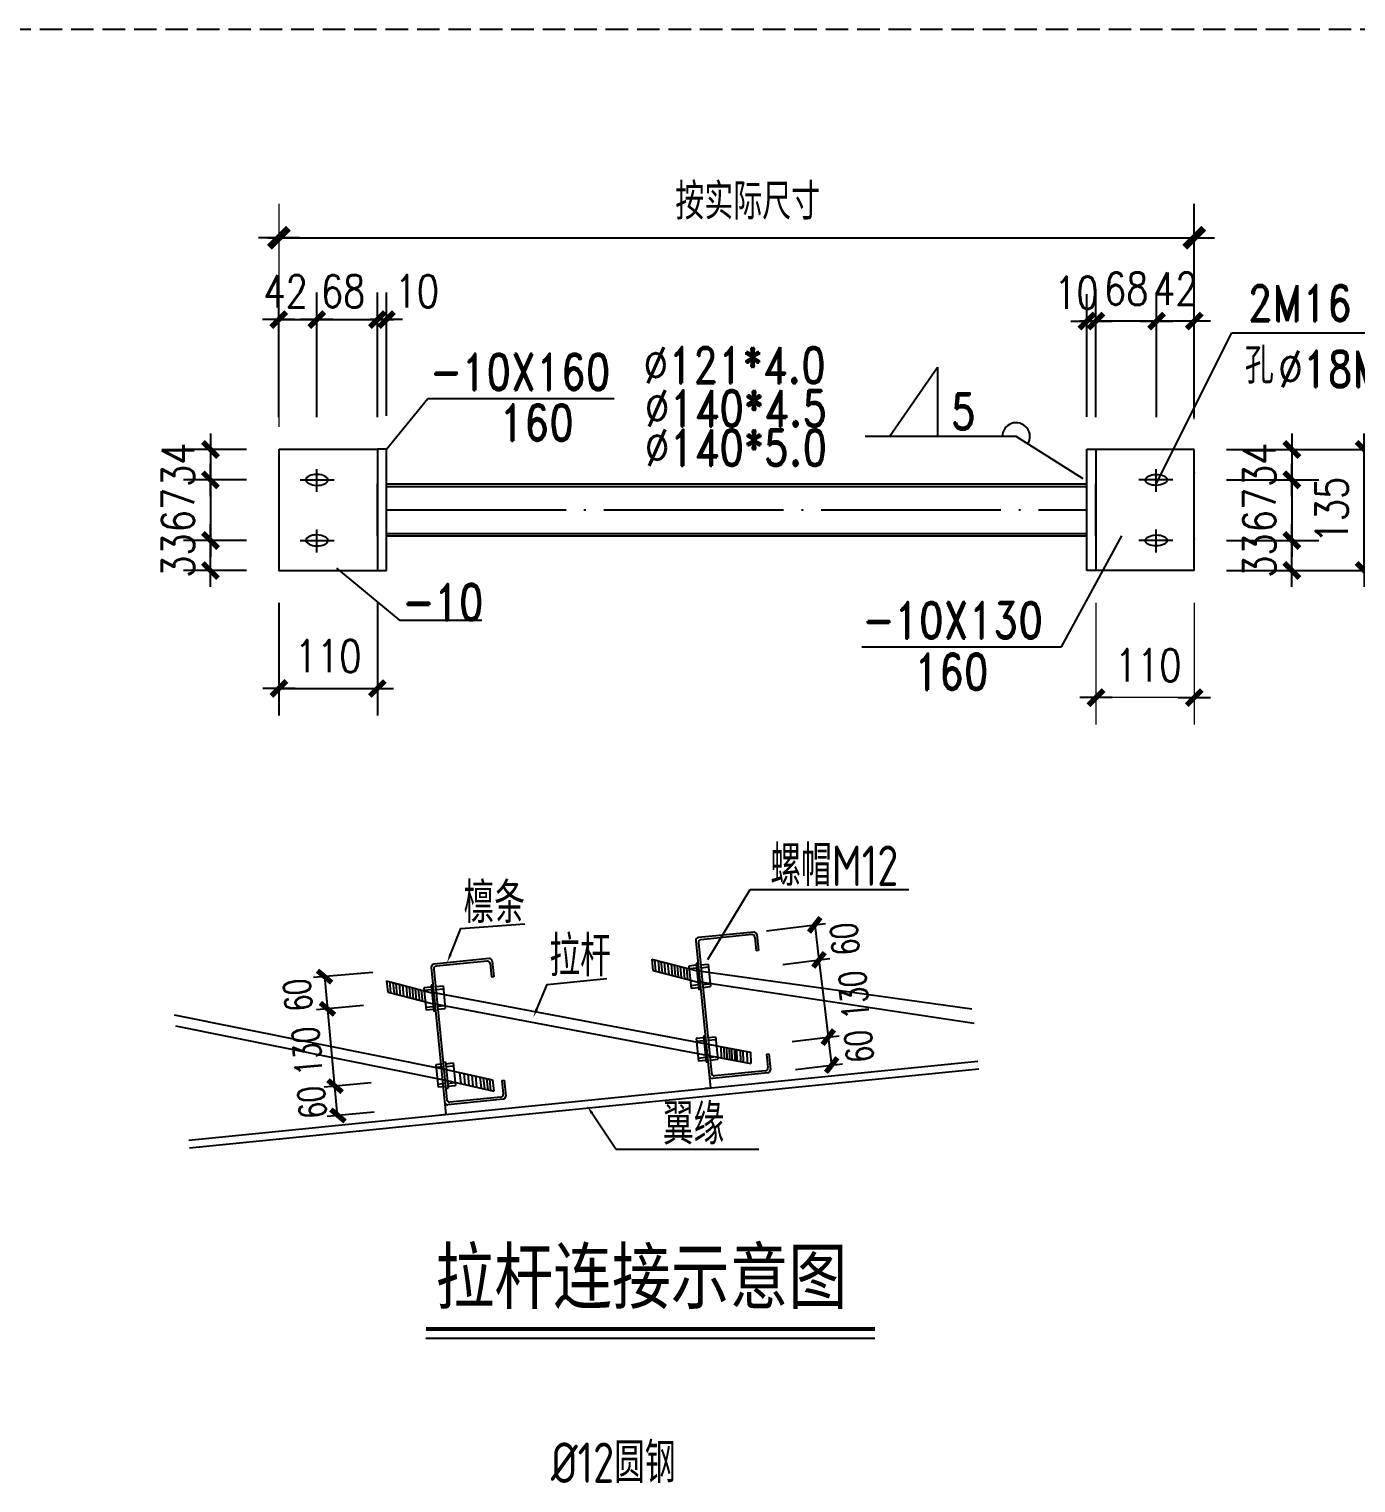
# Model space of a CAD drawing. Extents: x 69728788 to 150676229, y 15322671 to 43663798.
# Drawn here: x 75138666 to 75153436, y 20782684 to 20798865 of the extents above; entities that cross this region are included whole.
import ezdxf

# ---------------------------------------------------------------- set-up
doc = ezdxf.new("R2010")
doc.units = 0
doc.header["$LTSCALE"] = 1000
doc.header["$MEASUREMENT"] = 0
doc.linetypes.add('DASH', pattern=[0.35, 0.25, -0.1])
doc.linetypes.add('DOTE', pattern=[2.42, 2, -0.2, 0.02, -0.2])
doc.layers.get('0').update_dxf_attribs({"linetype": 'CONTINUOUS'})
doc.layers.get('DEFPOINTS').update_dxf_attribs({"linetype": 'CONTINUOUS'})
for name, color, linetype in [('AXIS', 3, 'CONTINUOUS'), ('DOTE', 251, 'DOTE'), ('JC', 7, 'CONTINUOUS'), ('PUB_DIM', 3, 'CONTINUOUS'), ('PUB_TEXT', 7, 'CONTINUOUS'), ('一般文字', 6, 'CONTINUOUS'), ('卫浴', 7, 'CONTINUOUS')]:
    doc.layers.add(name, color=color, linetype=linetype)
doc.styles.add('-楷体_GB2312', font='', dxfattribs={"width": 0.8})
doc.styles.add('DIM_FONT', font='SIMPLEX.shx', dxfattribs={"width": 0.8})
doc.styles.add('HZDX', font='txt.shx', dxfattribs={"width": 0.7, "bigfont": 'hzdx.shx'})
doc.styles.add('hztxt', font='romand_pkpm', dxfattribs={"bigfont": 'hztxt'})
doc.styles.add('TSSD_Rein', font='atssdeng.shx', dxfattribs={"width": 0.7, "bigfont": 'atssdchn.shx'})
doc.styles.get('-楷体_GB2312').set_extended_font_data('SimSun')
doc.dimstyles.new('副本(10)WGH', dxfattribs={"dimscale": 1.2, "dimtxt": 300, "dimasz": 1, "dimexe": 250, "dimexo": 300, "dimgap": 150, "dimtad": 1, "dimdec": 0, "dimlfac": 0.1, "dimzin": 0, "dimdsep": 46, "dimtxsty": 'DIM_FONT', "dimblk1": '_DIMX', "dimblk2": '_DIMX', "dimsah": 1, "dimcen": 0.09, "dimclrd": 3, "dimclre": 3, "dimclrt": 7, "dimadec": 0, "dimazin": 0, "dimtfac": 1, "dimtdec": 0, "dimtix": 1, "dimtmove": 2, "dimatfit": 3, "dimldrblk": '_DIMX', "dimfxl": 1, "dimtolj": 1, "dimtzin": 0, "dimarcsym": 0})

# ---------------------------------------------------------------- blocks, each defined once
blk = doc.blocks.new('_DIMX')
blk.add_line((-150, 0), (150, 0))
at = {"const_width": 50}
blk.add_lwpolyline([(-70, -70), (70, 70)], dxfattribs=at)
blk = doc.blocks.new('*D181')
at = {"layer": 'DEFPOINTS', "color": 0, "ltscale": 100}
for p in [(75151636, 20794185), (75151636, 20793847), (75152722, 20793847)]:
    blk.add_point(p, dxfattribs=at)
at = {"layer": 'PUB_DIM', "color": 3, "lineweight": -2, "ltscale": 100}
for p, q in [((75151996, 20794185), (75153022, 20794185)), ((75152722, 20794187), (75152722, 20794188)), ((75152722, 20794185), (75152722, 20793847)), ((75151996, 20793847), (75153022, 20793847)), ((75152722, 20793846), (75152722, 20793845))]:
    blk.add_line(p, q, dxfattribs=at)
at = {"layer": 'PUB_DIM', "color": 3, "lineweight": -2, "ltscale": 100, "xscale": 1.2, "yscale": 1.2, "zscale": 1.2}
for p, rotation in [((75152722, 20794185), 270), ((75152722, 20793847), 90)]:
    blk.add_blockref('_DIMX', p, dxfattribs=dict(at, rotation=rotation))
at = {"layer": 'PUB_DIM', "color": 7, "lineweight": 20, "ltscale": 100, "insert": (75152362, 20794016), "char_height": 360, "attachment_point": 5, "rotation": 90, "style": 'DIM_FONT'}
blk.add_mtext('\\A1;34', dxfattribs=at)
blk = doc.blocks.new('*D152')
at = {"layer": 'DEFPOINTS', "color": 0, "ltscale": 100}
for p in [(75151636, 20793847), (75151636, 20793174), (75152722, 20793174)]:
    blk.add_point(p, dxfattribs=at)
at = {"layer": 'PUB_DIM', "color": 3, "lineweight": -2, "ltscale": 100}
for p, q in [((75151996, 20793847), (75153022, 20793847)), ((75152722, 20793849), (75152722, 20793850)), ((75152722, 20793847), (75152722, 20793174)), ((75151996, 20793174), (75153022, 20793174)), ((75152722, 20793173), (75152722, 20793171))]:
    blk.add_line(p, q, dxfattribs=at)
at = {"layer": 'PUB_DIM', "color": 3, "lineweight": -2, "ltscale": 100, "xscale": 1.2, "yscale": 1.2, "zscale": 1.2}
for p, rotation in [((75152722, 20793847), 270), ((75152722, 20793174), 90)]:
    blk.add_blockref('_DIMX', p, dxfattribs=dict(at, rotation=rotation))
at = {"layer": 'PUB_DIM', "color": 7, "lineweight": 20, "ltscale": 100, "insert": (75152362, 20793511), "char_height": 360, "attachment_point": 5, "rotation": 90, "style": 'DIM_FONT'}
blk.add_mtext('\\A1;67', dxfattribs=at)
blk = doc.blocks.new('*D153')
at = {"layer": 'DEFPOINTS', "color": 0, "ltscale": 100}
for p in [(75151636, 20793172), (75152722, 20793172), (75151636, 20792838)]:
    blk.add_point(p, dxfattribs=at)
at = {"layer": 'PUB_DIM', "color": 3, "lineweight": -2, "ltscale": 100}
for p, q in [((75151996, 20793172), (75153022, 20793172)), ((75152722, 20793173), (75152722, 20793174)), ((75152722, 20792838), (75152722, 20793172)), ((75151996, 20792838), (75153022, 20792838)), ((75152722, 20792837), (75152722, 20792836))]:
    blk.add_line(p, q, dxfattribs=at)
at = {"layer": 'PUB_DIM', "color": 3, "lineweight": -2, "ltscale": 100, "xscale": 1.2, "yscale": 1.2, "zscale": 1.2}
for p, rotation in [((75152722, 20793172), 270), ((75152722, 20792838), 90)]:
    blk.add_blockref('_DIMX', p, dxfattribs=dict(at, rotation=rotation))
at = {"layer": 'PUB_DIM', "color": 7, "lineweight": 20, "ltscale": 100, "insert": (75152362, 20793005), "char_height": 360, "attachment_point": 5, "rotation": 90, "style": 'DIM_FONT'}
blk.add_mtext('\\A1;33', dxfattribs=at)
blk = doc.blocks.new('*D182')
at = {"layer": 'DEFPOINTS', "color": 0, "ltscale": 100}
for p in [(75151636, 20794185), (75153527, 20794185), (75151636, 20792838)]:
    blk.add_point(p, dxfattribs=at)
at = {"layer": 'PUB_DIM', "color": 3, "lineweight": -2, "ltscale": 100}
for p, q in [((75151996, 20794185), (75153827, 20794185)), ((75153527, 20792839), (75153527, 20794184)), ((75151996, 20792838), (75153827, 20792838))]:
    blk.add_line(p, q, dxfattribs=at)
at = {"layer": 'PUB_DIM', "color": 3, "lineweight": -2, "ltscale": 100, "xscale": 1.2, "yscale": 1.2, "zscale": 1.2}
for p, rotation in [((75153527, 20794185), 90), ((75153527, 20792838), 270)]:
    blk.add_blockref('_DIMX', p, dxfattribs=dict(at, rotation=rotation))
at = {"layer": 'PUB_DIM', "color": 7, "lineweight": 20, "ltscale": 100, "insert": (75153167, 20793512), "char_height": 360, "attachment_point": 5, "rotation": 90, "style": 'DIM_FONT'}
blk.add_mtext('\\A1;135', dxfattribs=at)
blk = doc.blocks.new('*D154')
at = {"layer": 'DEFPOINTS', "color": 0, "ltscale": 100}
for p in [(75150442, 20795615), (75150442, 20794190), (75150542, 20794185)]:
    blk.add_point(p, dxfattribs=at)
at = {"layer": 'PUB_DIM', "color": 3, "lineweight": -2, "ltscale": 100}
for p, q in [((75150442, 20794550), (75150442, 20795915)), ((75150542, 20794545), (75150542, 20795915)), ((75150441, 20795615), (75150440, 20795615)), ((75150542, 20795615), (75150442, 20795615)), ((75150543, 20795615), (75150544, 20795615))]:
    blk.add_line(p, q, dxfattribs=at)
at = {"layer": 'PUB_DIM', "color": 3, "lineweight": -2, "ltscale": 100, "xscale": 1.2, "yscale": 1.2, "zscale": 1.2}
blk.add_blockref('_DIMX', (75150442, 20795615), dxfattribs=at)
at = {"layer": 'PUB_DIM', "color": 3, "lineweight": -2, "ltscale": 100, "xscale": 1.2, "yscale": 1.2, "zscale": 1.2, "rotation": 180}
blk.add_blockref('_DIMX', (75150542, 20795615), dxfattribs=at)
at = {"layer": 'PUB_DIM', "color": 7, "lineweight": 20, "ltscale": 100, "insert": (75150324, 20795930), "char_height": 360, "attachment_point": 5, "style": 'DIM_FONT'}
blk.add_mtext('\\A1;10', dxfattribs=at)
blk = doc.blocks.new('*D155')
at = {"layer": 'DEFPOINTS', "color": 0, "ltscale": 100}
for p in [(75151217, 20795615), (75151217, 20794185), (75151636, 20794185)]:
    blk.add_point(p, dxfattribs=at)
at = {"layer": 'PUB_DIM', "color": 3, "lineweight": -2, "ltscale": 100}
for p, q in [((75151217, 20794545), (75151217, 20795915)), ((75151636, 20794545), (75151636, 20795915)), ((75151216, 20795615), (75151214, 20795615)), ((75151636, 20795615), (75151217, 20795615)), ((75151637, 20795615), (75151638, 20795615))]:
    blk.add_line(p, q, dxfattribs=at)
at = {"layer": 'PUB_DIM', "color": 3, "lineweight": -2, "ltscale": 100, "xscale": 1.2, "yscale": 1.2, "zscale": 1.2}
blk.add_blockref('_DIMX', (75151217, 20795615), dxfattribs=at)
at = {"layer": 'PUB_DIM', "color": 3, "lineweight": -2, "ltscale": 100, "xscale": 1.2, "yscale": 1.2, "zscale": 1.2, "rotation": 180}
blk.add_blockref('_DIMX', (75151636, 20795615), dxfattribs=at)
at = {"layer": 'PUB_DIM', "color": 7, "lineweight": 20, "ltscale": 100, "insert": (75151426, 20795975), "char_height": 360, "attachment_point": 5, "style": 'DIM_FONT'}
blk.add_mtext('\\A1;42', dxfattribs=at)
blk = doc.blocks.new('*D156')
at = {"layer": 'DEFPOINTS', "color": 0, "ltscale": 100}
for p in [(75150542, 20795615), (75150542, 20794185), (75151217, 20794185)]:
    blk.add_point(p, dxfattribs=at)
at = {"layer": 'PUB_DIM', "color": 3, "lineweight": -2, "ltscale": 100}
for p, q in [((75150542, 20794545), (75150542, 20795915)), ((75151217, 20794545), (75151217, 20795915)), ((75150541, 20795615), (75150539, 20795615)), ((75151217, 20795615), (75150542, 20795615)), ((75151218, 20795615), (75151219, 20795615))]:
    blk.add_line(p, q, dxfattribs=at)
at = {"layer": 'PUB_DIM', "color": 3, "lineweight": -2, "ltscale": 100, "xscale": 1.2, "yscale": 1.2, "zscale": 1.2}
blk.add_blockref('_DIMX', (75150542, 20795615), dxfattribs=at)
at = {"layer": 'PUB_DIM', "color": 3, "lineweight": -2, "ltscale": 100, "xscale": 1.2, "yscale": 1.2, "zscale": 1.2, "rotation": 180}
blk.add_blockref('_DIMX', (75151217, 20795615), dxfattribs=at)
at = {"layer": 'PUB_DIM', "color": 7, "lineweight": 20, "ltscale": 100, "insert": (75150879, 20795975), "char_height": 360, "attachment_point": 5, "style": 'DIM_FONT'}
blk.add_mtext('\\A1;68', dxfattribs=at)
blk = doc.blocks.new('*D157')
at = {"layer": 'DEFPOINTS', "color": 0, "ltscale": 100}
for p in [(75141448, 20792838), (75142543, 20792838), (75142543, 20791526)]:
    blk.add_point(p, dxfattribs=at)
at = {"layer": 'PUB_DIM', "color": 3, "lineweight": -2, "ltscale": 100}
for p, q in [((75141448, 20792478), (75141448, 20791226)), ((75142543, 20792478), (75142543, 20791226)), ((75141450, 20791526), (75142542, 20791526))]:
    blk.add_line(p, q, dxfattribs=at)
at = {"layer": 'PUB_DIM', "color": 3, "lineweight": -2, "ltscale": 100, "xscale": 1.2, "yscale": 1.2, "zscale": 1.2, "rotation": 180}
blk.add_blockref('_DIMX', (75141448, 20791526), dxfattribs=at)
at = {"layer": 'PUB_DIM', "color": 3, "lineweight": -2, "ltscale": 100, "xscale": 1.2, "yscale": 1.2, "zscale": 1.2}
blk.add_blockref('_DIMX', (75142543, 20791526), dxfattribs=at)
at = {"layer": 'PUB_DIM', "color": 7, "lineweight": 20, "ltscale": 100, "insert": (75141996, 20791886), "char_height": 360, "attachment_point": 5, "style": 'DIM_FONT'}
blk.add_mtext('\\A1;110', dxfattribs=at)
blk = doc.blocks.new('*D158')
at = {"layer": 'DEFPOINTS', "color": 0, "ltscale": 100}
for p in [(75140685, 20793172), (75141448, 20793172), (75141448, 20792838)]:
    blk.add_point(p, dxfattribs=at)
at = {"layer": 'PUB_DIM', "color": 3, "lineweight": -2, "ltscale": 100}
for p, q in [((75141088, 20793172), (75140385, 20793172)), ((75140685, 20793173), (75140685, 20793174)), ((75140685, 20792838), (75140685, 20793172)), ((75141088, 20792838), (75140385, 20792838)), ((75140685, 20792837), (75140685, 20792836))]:
    blk.add_line(p, q, dxfattribs=at)
at = {"layer": 'PUB_DIM', "color": 3, "lineweight": -2, "ltscale": 100, "xscale": 1.2, "yscale": 1.2, "zscale": 1.2}
for p, rotation in [((75140685, 20793172), 270), ((75140685, 20792838), 90)]:
    blk.add_blockref('_DIMX', p, dxfattribs=dict(at, rotation=rotation))
at = {"layer": 'PUB_DIM', "color": 7, "lineweight": 20, "ltscale": 100, "insert": (75140325, 20793005), "char_height": 360, "attachment_point": 5, "rotation": 90, "style": 'DIM_FONT'}
blk.add_mtext('\\A1;33', dxfattribs=at)
blk = doc.blocks.new('*D159')
at = {"layer": 'DEFPOINTS', "color": 0, "ltscale": 100}
for p in [(75141448, 20793847), (75140685, 20793174), (75141448, 20793174)]:
    blk.add_point(p, dxfattribs=at)
at = {"layer": 'PUB_DIM', "color": 3, "lineweight": -2, "ltscale": 100}
for p, q in [((75141088, 20793847), (75140385, 20793847)), ((75140685, 20793849), (75140685, 20793850)), ((75140685, 20793847), (75140685, 20793174)), ((75141088, 20793174), (75140385, 20793174)), ((75140685, 20793173), (75140685, 20793171))]:
    blk.add_line(p, q, dxfattribs=at)
at = {"layer": 'PUB_DIM', "color": 3, "lineweight": -2, "ltscale": 100, "xscale": 1.2, "yscale": 1.2, "zscale": 1.2}
for p, rotation in [((75140685, 20793847), 270), ((75140685, 20793174), 90)]:
    blk.add_blockref('_DIMX', p, dxfattribs=dict(at, rotation=rotation))
at = {"layer": 'PUB_DIM', "color": 7, "lineweight": 20, "ltscale": 100, "insert": (75140325, 20793511), "char_height": 360, "attachment_point": 5, "rotation": 90, "style": 'DIM_FONT'}
blk.add_mtext('\\A1;67', dxfattribs=at)
blk = doc.blocks.new('*D160')
at = {"layer": 'DEFPOINTS', "color": 0, "ltscale": 100}
for p in [(75141448, 20794185), (75140685, 20793847), (75141448, 20793847)]:
    blk.add_point(p, dxfattribs=at)
at = {"layer": 'PUB_DIM', "color": 3, "lineweight": -2, "ltscale": 100}
for p, q in [((75141088, 20794185), (75140385, 20794185)), ((75140685, 20794187), (75140685, 20794188)), ((75140685, 20794185), (75140685, 20793847)), ((75141088, 20793847), (75140385, 20793847)), ((75140685, 20793846), (75140685, 20793845))]:
    blk.add_line(p, q, dxfattribs=at)
at = {"layer": 'PUB_DIM', "color": 3, "lineweight": -2, "ltscale": 100, "xscale": 1.2, "yscale": 1.2, "zscale": 1.2}
for p, rotation in [((75140685, 20794185), 270), ((75140685, 20793847), 90)]:
    blk.add_blockref('_DIMX', p, dxfattribs=dict(at, rotation=rotation))
at = {"layer": 'PUB_DIM', "color": 7, "lineweight": 20, "ltscale": 100, "insert": (75140325, 20794016), "char_height": 360, "attachment_point": 5, "rotation": 90, "style": 'DIM_FONT'}
blk.add_mtext('\\A1;34', dxfattribs=at)
blk = doc.blocks.new('*D161')
at = {"layer": 'DEFPOINTS', "color": 0, "ltscale": 100}
for p in [(75142543, 20795632), (75141868, 20794185), (75142543, 20794185)]:
    blk.add_point(p, dxfattribs=at)
at = {"layer": 'PUB_DIM', "color": 3, "lineweight": -2, "ltscale": 100}
for p, q in [((75141868, 20794545), (75141868, 20795932)), ((75142543, 20794545), (75142543, 20795932)), ((75141870, 20795632), (75142542, 20795632))]:
    blk.add_line(p, q, dxfattribs=at)
at = {"layer": 'PUB_DIM', "color": 3, "lineweight": -2, "ltscale": 100, "xscale": 1.2, "yscale": 1.2, "zscale": 1.2, "rotation": 180}
blk.add_blockref('_DIMX', (75141868, 20795632), dxfattribs=at)
at = {"layer": 'PUB_DIM', "color": 3, "lineweight": -2, "ltscale": 100, "xscale": 1.2, "yscale": 1.2, "zscale": 1.2}
blk.add_blockref('_DIMX', (75142543, 20795632), dxfattribs=at)
at = {"layer": 'PUB_DIM', "color": 7, "lineweight": 20, "ltscale": 100, "insert": (75142162, 20795947), "char_height": 360, "attachment_point": 5, "style": 'DIM_FONT'}
blk.add_mtext('\\A1;68', dxfattribs=at)
blk = doc.blocks.new('*D162')
at = {"layer": 'DEFPOINTS', "color": 0, "ltscale": 100}
for p in [(75141868, 20795632), (75141445, 20794185), (75141868, 20794185)]:
    blk.add_point(p, dxfattribs=at)
at = {"layer": 'PUB_DIM', "color": 3, "lineweight": -2, "ltscale": 100}
for p, q in [((75141445, 20794545), (75141445, 20795932)), ((75141868, 20794545), (75141868, 20795932)), ((75141446, 20795632), (75141867, 20795632))]:
    blk.add_line(p, q, dxfattribs=at)
at = {"layer": 'PUB_DIM', "color": 3, "lineweight": -2, "ltscale": 100, "xscale": 1.2, "yscale": 1.2, "zscale": 1.2, "rotation": 180}
blk.add_blockref('_DIMX', (75141445, 20795632), dxfattribs=at)
at = {"layer": 'PUB_DIM', "color": 3, "lineweight": -2, "ltscale": 100, "xscale": 1.2, "yscale": 1.2, "zscale": 1.2}
blk.add_blockref('_DIMX', (75141868, 20795632), dxfattribs=at)
at = {"layer": 'PUB_DIM', "color": 7, "lineweight": 20, "ltscale": 100, "insert": (75141522, 20795947), "char_height": 360, "attachment_point": 5, "style": 'DIM_FONT'}
blk.add_mtext('\\A1;42', dxfattribs=at)
blk = doc.blocks.new('*D163')
at = {"layer": 'DEFPOINTS', "color": 0, "ltscale": 100}
for p in [(75142543, 20795632), (75142543, 20794207), (75142643, 20794202)]:
    blk.add_point(p, dxfattribs=at)
at = {"layer": 'PUB_DIM', "color": 3, "lineweight": -2, "ltscale": 100}
for p, q in [((75142543, 20794567), (75142543, 20795932)), ((75142643, 20794562), (75142643, 20795932)), ((75142542, 20795632), (75142541, 20795632)), ((75142643, 20795632), (75142543, 20795632)), ((75142644, 20795632), (75142646, 20795632))]:
    blk.add_line(p, q, dxfattribs=at)
at = {"layer": 'PUB_DIM', "color": 3, "lineweight": -2, "ltscale": 100, "xscale": 1.2, "yscale": 1.2, "zscale": 1.2}
blk.add_blockref('_DIMX', (75142543, 20795632), dxfattribs=at)
at = {"layer": 'PUB_DIM', "color": 3, "lineweight": -2, "ltscale": 100, "xscale": 1.2, "yscale": 1.2, "zscale": 1.2, "rotation": 180}
blk.add_blockref('_DIMX', (75142643, 20795632), dxfattribs=at)
at = {"layer": 'PUB_DIM', "color": 7, "lineweight": 20, "ltscale": 100, "insert": (75142983, 20795947), "char_height": 360, "attachment_point": 5, "style": 'DIM_FONT'}
blk.add_mtext('\\A1;10', dxfattribs=at)
blk = doc.blocks.new('_ArchTick')
at = {"color": 0, "linetype": 'ByBlock', "const_width": 0.4}
blk.add_lwpolyline([(-0.5, -0.5), (0.5, 0.5)], dxfattribs=at)

msp = doc.modelspace()

# ---------------------------------------------------------------- linework, layer by layer
at = {"color": 251, "linetype": 'DASH'}
msp.add_line((75110084.3, 20798864.9), (75184675, 20798864.9), dxfattribs=at)
for p, q in [((75151213.2, 20793804.5), (75152052.8, 20795485.3)), ((75152052.8, 20795485.3), (75154267.9, 20795485.3)), ((75148244.6, 20794329.1), (75148778.6, 20795101.3)), ((75148778.6, 20795101.3), (75148778.6, 20794329.1)), ((75142643.1, 20794190.1), (75143105.4, 20794753.4)), ((75143105.4, 20794753.4), (75145179, 20794753.4)), ((75149653, 20794329.1), (75147972.6, 20794329.1)), ((75150400.4, 20793860.3), (75149653, 20794329.1)), ((75141448.3, 20794190.1), (75142543.4, 20794190.1)), ((75141448.3, 20792838.1), (75141448.3, 20794190.1)), ((75142543.4, 20794190.1), (75142543.4, 20792838.1)), ((75142643.1, 20794190.1), (75142543.4, 20794190.1)), ((75142643.1, 20792838.1), (75142643.1, 20794190.1)), ((75150442.1, 20792838.1), (75150442.1, 20794190.1)), ((75150442.1, 20794190.1), (75150541.8, 20794190.1)), ((75150541.8, 20794190.1), (75150541.8, 20792838.1)), ((75151635.7, 20794185.4), (75150541.8, 20794185.4)), ((75151635.7, 20792838.1), (75151635.7, 20794185.4)), ((75142543.4, 20793224.9), (75142543.4, 20793802.1)), ((75142543.4, 20793224.9), (75142543.4, 20793802.1)), ((75142643.1, 20793802.1), (75150442.1, 20793802.1)), ((75142643.1, 20793775.2), (75150442.1, 20793775.2)), ((75150541.8, 20793224.9), (75150541.8, 20793802.1)), ((75150541.8, 20793224.9), (75150541.8, 20793802.1)), ((75142643.1, 20793251.7), (75150442.1, 20793251.7)), ((75142643.1, 20793224.9), (75150442.1, 20793224.9)), ((75150158.8, 20791989.5), (75150831.7, 20793224.7)), ((75141448.3, 20792838.1), (75142543.4, 20792838.1)), ((75142089.6, 20792866.2), (75142791.7, 20792281.1)), ((75142540.3, 20792838.1), (75142643.1, 20792838.1)), ((75150544.9, 20792838.1), (75150442.1, 20792838.1)), ((75151635.7, 20792838.1), (75150544.9, 20792838.1)), ((75143704.6, 20792281.1), (75142791.7, 20792281.1)), ((75147934.6, 20791989.5), (75150158.8, 20791989.5)), ((75146367, 20787540.5, -1564.9), (75146371, 20787415.6, -1564.9)), ((75146398.7, 20787534.5, -1564.9), (75146402.7, 20787409.6, -1564.9)), ((75146430.1, 20787528.6, -1564.9), (75146434.1, 20787403.7, -1564.9)), ((75146458.2, 20787523.3, -1564.9), (75146462.2, 20787398.4, -1564.9)), ((75146485.6, 20787518.1, -1564.9), (75146489.6, 20787393.2, -1564.9)), ((75146516.6, 20787512.3, -1564.9), (75146520.6, 20787387.4, -1564.9)), ((75146538.9, 20787508.1, -1564.9), (75146542.9, 20787383.2, -1564.9)), ((75146580.2, 20787500.3, -1564.9), (75146584.2, 20787375.4, -1564.9)), ((75146611.1, 20787494.5, -1564.9), (75146615.1, 20787369.6, -1564.9)), ((75146654.2, 20787486.4, -1564.9), (75146658.2, 20787361.5, -1564.9)), ((75146694.8, 20787478.7, -1564.9), (75146698.8, 20787353.8, -1564.9))]:
    msp.add_line(p, q)
msp.add_arc((75149653, 20794329.1), 154.4, 327.90458, 180)
for p in [(75151635.7, 20793925.6), (75151635.7, 20793190.9), (75141448.3, 20792838.1)]:
    msp.add_point(p)
at = {"layer": 'AXIS', "color": 7, "linetype": 'Continuous'}
for p, q in [((75146221.8, 20788510.8, -1564.9), (75146693.2, 20789289.9, -1564.9)), ((75146693.2, 20789289.9, -1564.9), (75148457.7, 20789289.9, -1564.9)), ((75146874.9, 20788829.2, -1564.9), (75147532.1, 20788910.1, -1564.9)), ((75147411.5, 20788895.3, -1564.9), (75147458.6, 20788505.1, -1564.9)), ((75146733, 20788815.1, -1564.9), (75146116.7, 20788753.5, -1564.9)), ((75146709.5, 20788786.4, -1564.9), (75146145.5, 20788730, -1564.9)), ((75146744, 20788758.2, -1564.9), (75146759.1, 20788606.7, -1564.9)), ((75146767.5, 20788786.9, -1564.9), (75146785.3, 20788609.3, -1564.9)), ((75146088.5, 20788719, -1564.9), (75146252.5, 20787079.1, -1564.9)), ((75146117.3, 20788695.5, -1564.9), (75146262.4, 20787243.6, -1564.9)), ((75146785.3, 20788609.3, -1564.9), (75146759.1, 20788606.7, -1564.9)), ((75143142.8, 20788424.5, -1564.9), (75143306.8, 20786784.5, -1564.9)), ((75143787.3, 20788520.6, -1564.9), (75143171, 20788458.9, -1564.9)), ((75143171.5, 20788401, -1564.9), (75143316.7, 20786949.1, -1564.9)), ((75143763.8, 20788491.8, -1564.9), (75143199.7, 20788435.4, -1564.9)), ((75143798.3, 20788463.6, -1564.9), (75143813.4, 20788312.2, -1564.9)), ((75143821.8, 20788492.4, -1564.9), (75143839.5, 20788314.8, -1564.9)), ((75145597.4, 20788514, -1564.9), (75145609.9, 20788388.6, -1564.9)), ((75145597.4, 20788514, -1564.9), (75146101.1, 20788382.6, -1564.9)), ((75145628.1, 20788506, -1564.9), (75145640.6, 20788380.6, -1564.9)), ((75145666.9, 20788495, -1564.9), (75145679.4, 20788369.6, -1564.9)), ((75145699.8, 20788487.3, -1564.9), (75145712.3, 20788361.9, -1564.9)), ((75145735, 20788477.3, -1564.9), (75145747.5, 20788352, -1564.9)), ((75145774.1, 20788467.9, -1564.9), (75145786.6, 20788342.5, -1564.9)), ((75145813.2, 20788457.7, -1564.9), (75145825.8, 20788332.3, -1564.9)), ((75145847.2, 20788448.8, -1564.9), (75145859.7, 20788323.5, -1564.9)), ((75145880.5, 20788440.1, -1564.9), (75145893, 20788314.8, -1564.9)), ((75145913.9, 20788430.7, -1564.9), (75145926.4, 20788305.3, -1564.9)), ((75145949.3, 20788420.7, -1564.9), (75145961.9, 20788295.3, -1564.9)), ((75145983.6, 20788411, -1564.9), (75145996.1, 20788285.7, -1564.9)), ((75146094.8, 20788445.3, -1564.9), (75146011.3, 20788436.9, -1564.9)), ((75146011.3, 20788436.9, -1564.9), (75146036.3, 20788186.2, -1564.9)), ((75146097.9, 20788413.9, -1564.9), (75146014.4, 20788405.6, -1564.9)), ((75146113.6, 20788468.2, -1564.9), (75146092.7, 20788466.2, -1564.9)), ((75146092.7, 20788466.2, -1564.9), (75146122, 20788173.7, -1564.9)), ((75146141.8, 20788450, -1564.9), (75146225.4, 20788458.3, -1564.9)), ((75146145, 20788418.6, -1564.9), (75146228.5, 20788427, -1564.9)), ((75146225.4, 20788458.3, -1564.9), (75146250.5, 20788207.6, -1564.9)), ((75147057.3, 20788455.7, -1564.9), (75147579.2, 20788520, -1564.9)), ((75147458.6, 20788505.1, -1564.9), (75147505.7, 20788115, -1564.9)), ((75142493.5, 20788366.2, -1564.9), (75141834, 20788308.5, -1564.9)), ((75141955, 20788319.1, -1564.9), (75142094.4, 20786768.8, -1564.9)), ((75142646.4, 20788271.7, -1564.9), (75142658.9, 20788146.4, -1564.9)), ((75142646.4, 20788271.7, -1564.9), (75143150.1, 20788140.4, -1564.9)), ((75142677.1, 20788263.7, -1564.9), (75142689.6, 20788138.4, -1564.9)), ((75142715.9, 20788252.8, -1564.9), (75142728.5, 20788127.4, -1564.9)), ((75142748.9, 20788243.5, -1564.9), (75142761.4, 20788118.1, -1564.9)), ((75143839.5, 20788314.8, -1564.9), (75143813.4, 20788312.2, -1564.9)), ((75145609.9, 20788388.6, -1564.9), (75146113.6, 20788257.2, -1564.9)), ((75146122, 20788384.7, -1564.9), (75149161.8, 20787959.3, -1564.9)), ((75146134.5, 20788259.3, -1564.9), (75149187.2, 20787801.8, -1564.9)), ((75146163.8, 20788230.6, -1564.9), (75146247.3, 20788239, -1564.9)), ((75142658.9, 20788146.4, -1564.9), (75143162.6, 20788015, -1564.9)), ((75142784.1, 20788233.5, -1564.9), (75142796.7, 20788108.2, -1564.9)), ((75142823.3, 20788222.5, -1564.9), (75142835.8, 20788097.1, -1564.9)), ((75142862.5, 20788211.4, -1564.9), (75142875, 20788086.1, -1564.9)), ((75142896.3, 20788201.9, -1564.9), (75142908.8, 20788076.5, -1564.9)), ((75142929.4, 20788192.5, -1564.9), (75142941.9, 20788067.2, -1564.9)), ((75142962.8, 20788183.1, -1564.9), (75142975.3, 20788057.8, -1564.9)), ((75142998.2, 20788173.1, -1564.9), (75143010.8, 20788047.8, -1564.9)), ((75143032.5, 20788163.4, -1564.9), (75143045, 20788038.1, -1564.9)), ((75143143.8, 20788203, -1564.9), (75143060.3, 20788194.7, -1564.9)), ((75143060.3, 20788194.7, -1564.9), (75143085.3, 20787944, -1564.9)), ((75143147, 20788171.7, -1564.9), (75143063.4, 20788163.3, -1564.9)), ((75143162.6, 20788226, -1564.9), (75143141.8, 20788223.9, -1564.9)), ((75143141.8, 20788223.9, -1564.9), (75143171, 20787931.5, -1564.9)), ((75143171, 20788142.5, -1564.9), (75146694.8, 20787478.7, -1564.9)), ((75143190.8, 20788207.7, -1564.9), (75143274.4, 20788216.1, -1564.9)), ((75143194, 20788176.4, -1564.9), (75143277.5, 20788184.8, -1564.9)), ((75143274.4, 20788216.1, -1564.9), (75143299.5, 20787965.4, -1564.9)), ((75146116.7, 20788225.9, -1564.9), (75146033.2, 20788217.6, -1564.9)), ((75146119.9, 20788194.6, -1564.9), (75146036.3, 20788186.2, -1564.9)), ((75146142.9, 20788175.8, -1564.9), (75146122, 20788173.7, -1564.9)), ((75146166.9, 20788199.3, -1564.9), (75146250.5, 20788207.6, -1564.9)), ((75147505.7, 20788115, -1564.9), (75147599.9, 20787334.7, -1564.9)), ((75142390, 20787996, -1564.9), (75141866.2, 20787950.2, -1564.9)), ((75143165.8, 20787983.7, -1564.9), (75143082.2, 20787975.3, -1564.9)), ((75143168.9, 20787952.3, -1564.9), (75143085.3, 20787944, -1564.9)), ((75143191.9, 20787933.5, -1564.9), (75143171, 20787931.5, -1564.9)), ((75143183.5, 20788017.1, -1564.9), (75146698.8, 20787353.8, -1564.9)), ((75143212.8, 20787988.4, -1564.9), (75143296.3, 20787996.7, -1564.9)), ((75143215.9, 20787957, -1564.9), (75143299.5, 20787965.4, -1564.9)), ((75140280.1, 20787895.5, -1564.9), (75143309.3, 20787287.1, -1564.9)), ((75140295.6, 20787770.5, -1564.9), (75143321.8, 20787161.8, -1564.9)), ((75146175.6, 20787637, -1564.9), (75146092.1, 20787628.7, -1564.9)), ((75146092.1, 20787628.7, -1564.9), (75146117.1, 20787378, -1564.9)), ((75146178.8, 20787605.7, -1564.9), (75146095.2, 20787597.3, -1564.9)), ((75146194.4, 20787660, -1564.9), (75146173.5, 20787657.9, -1564.9)), ((75146173.5, 20787657.9, -1564.9), (75146202.8, 20787365.4, -1564.9)), ((75146222.6, 20787641.7, -1564.9), (75146306.2, 20787650.1, -1564.9)), ((75146225.8, 20787610.4, -1564.9), (75146309.3, 20787618.7, -1564.9)), ((75146306.2, 20787650.1, -1564.9), (75146331.3, 20787399.4, -1564.9)), ((75147161.1, 20787595.8, -1564.9), (75147683, 20787660.1, -1564.9)), ((75146244.6, 20787422.4, -1564.9), (75146328.1, 20787430.7, -1564.9)), ((75146874, 20787457.7, -1564.9), (75146900.1, 20787460.3, -1564.9)), ((75146874, 20787457.7, -1564.9), (75146889.2, 20787306.3, -1564.9)), ((75146900.1, 20787460.3, -1564.9), (75146917.9, 20787282.8, -1564.9)), ((75140443.5, 20786498.2, -1564.9), (75149228.2, 20787376.6, -1564.9)), ((75140452.8, 20786414.8, -1564.9), (75149237.3, 20787293.1, -1564.9)), ((75143276.9, 20787347.2, -1564.9), (75143193.3, 20787338.8, -1564.9)), ((75143193.3, 20787338.8, -1564.9), (75143218.4, 20787088.1, -1564.9)), ((75143280, 20787315.8, -1564.9), (75143196.5, 20787307.5, -1564.9)), ((75143280, 20787368.6, -1564.9), (75143300.9, 20787370.7, -1564.9)), ((75143300.9, 20787370.7, -1564.9), (75143330.2, 20787078.2, -1564.9)), ((75143303, 20787349.8, -1564.9), (75143386.6, 20787358.1, -1564.9)), ((75143306.1, 20787318.5, -1564.9), (75143389.7, 20787326.8, -1564.9)), ((75143309.3, 20787287.1, -1564.9), (75143825.5, 20787170.8, -1564.9)), ((75143386.6, 20787358.1, -1564.9), (75143411.6, 20787107.5, -1564.9)), ((75146197.6, 20787417.7, -1564.9), (75146114, 20787409.3, -1564.9)), ((75146200.7, 20787386.3, -1564.9), (75146117.1, 20787378, -1564.9)), ((75146223.7, 20787367.5, -1564.9), (75146202.8, 20787365.4, -1564.9)), ((75146247.7, 20787391, -1564.9), (75146331.3, 20787399.4, -1564.9)), ((75146861, 20787271.8, -1564.9), (75146296.9, 20787215.4, -1564.9)), ((75147198.6, 20787285.3, -1564.9), (75147720.5, 20787349.6, -1564.9)), ((75142474.8, 20787135.3, -1564.9), (75141951, 20787089.5, -1564.9)), ((75143298.8, 20787127.8, -1564.9), (75143215.3, 20787119.5, -1564.9)), ((75143321.8, 20787161.8, -1564.9), (75143838, 20787045.4, -1564.9)), ((75143324.9, 20787130.4, -1564.9), (75143408.5, 20787138.8, -1564.9)), ((75143328.1, 20787099.1, -1564.9), (75143411.6, 20787107.5, -1564.9)), ((75143458.4, 20787253.5, -1564.9), (75143471, 20787128.2, -1564.9)), ((75143505.8, 20787242.8, -1564.9), (75143518.4, 20787117.5, -1564.9)), ((75143548.6, 20787233.2, -1564.9), (75143561.1, 20787107.8, -1564.9)), ((75143594.9, 20787222.8, -1564.9), (75143607.4, 20787097.4, -1564.9)), ((75143634.6, 20787213.8, -1564.9), (75143647.2, 20787088.4, -1564.9)), ((75143684.1, 20787202.6, -1564.9), (75143696.7, 20787077.3, -1564.9)), ((75143722.3, 20787194, -1564.9), (75143734.9, 20787068.7, -1564.9)), ((75143758.7, 20787185.8, -1564.9), (75143771.2, 20787060.5, -1564.9)), ((75143791.4, 20787178.5, -1564.9), (75143804, 20787053.1, -1564.9)), ((75143825.5, 20787170.8, -1564.9), (75143838, 20787045.4, -1564.9)), ((75143928.3, 20787163.2, -1564.9), (75143954.4, 20787165.8, -1564.9)), ((75143928.3, 20787163.2, -1564.9), (75143943.4, 20787011.7, -1564.9)), ((75143954.4, 20787165.8, -1564.9), (75143972.2, 20786988.2, -1564.9)), ((75146889.7, 20787248.3, -1564.9), (75146273.4, 20787186.7, -1564.9)), ((75143302, 20787096.5, -1564.9), (75143218.4, 20787088.1, -1564.9)), ((75143309.3, 20787076.1, -1564.9), (75143330.2, 20787078.2, -1564.9)), ((75143944, 20786953.7, -1564.9), (75143327.7, 20786892.1, -1564.9)), ((75143915.2, 20786977.2, -1564.9), (75143351.2, 20786920.8, -1564.9)), ((75146252.5, 20787079.1, -1564.9), (75146189.8, 20787072.8, -1564.9)), ((75142507.4, 20786809, -1564.9), (75141983.6, 20786763.2, -1564.9)), ((75143306.8, 20786784.5, -1564.9), (75143244.1, 20786778.3, -1564.9)), ((75145196.6, 20786398.5, -1564.9), (75144931.2, 20786799.5, -1564.9)), ((75145196.6, 20786398.5, -1564.9), (75146790.6, 20786398.5, -1564.9))]:
    msp.add_line(p, q, dxfattribs=at)
at = {"layer": 'AXIS', "color": 7, "linetype": 'Continuous', "elevation": -1564.9}
for points in [[(75143356.5, 20788566.1), (75143473.9, 20788855.7), (75144183.3, 20788905.5)], [(75144317.3, 20787957.3), (75144433.3, 20788232.7), (75145095.6, 20788298.9)]]:
    msp.add_lwpolyline(points, dxfattribs=at)
at = {"layer": 'AXIS', "color": 7, "linetype": 'Continuous', "const_width": 46.7}
msp.add_lwpolyline([(75143083.7, 20784396.7), (75148081.4, 20784396.7)], dxfattribs=at)
at = {"layer": 'AXIS', "color": 7, "linetype": 'Continuous'}
msp.add_lwpolyline([(75143083.7, 20784296.7), (75148081.4, 20784296.7)], dxfattribs=at)
for centre, start, end in [((75146119.9, 20788722.2, -1564.9), 95.71, 185.71), ((75146148.6, 20788698.7, -1564.9), 95.71, 185.71), ((75146712.7, 20788755.1, -1564.9), 5.71, 95.71), ((75146736.2, 20788783.8, -1564.9), 5.71, 95.71), ((75143174.1, 20788427.6, -1564.9), 95.71, 185.71), ((75143202.9, 20788404.1, -1564.9), 95.71, 185.71), ((75143766.9, 20788460.5, -1564.9), 5.71, 95.71), ((75143790.4, 20788489.2, -1564.9), 5.71, 95.71), ((75146857.8, 20787303.1, -1564.9), 275.71, 5.71), ((75146857.8, 20787303.1, -1564.9), 275.71, 5.71), ((75146886.6, 20787279.6, -1564.9), 275.71, 5.71), ((75146270.3, 20787218, -1564.9), 185.71, 275.71), ((75146293.8, 20787246.7, -1564.9), 185.71, 275.71), ((75143348, 20786952.2, -1564.9), 185.71, 275.71), ((75143912.1, 20787008.6, -1564.9), 275.71, 5.71), ((75143940.8, 20786985.1, -1564.9), 275.71, 5.71), ((75143324.5, 20786923.5, -1564.9), 185.71, 275.71)]:
    msp.add_arc(centre, 31.5, start, end, dxfattribs=at)
for points in [[(75143371.1, 20788560.2, -1564.9), (75143321, 20788478.6, -1564.9), (75143341.9, 20788572.1, -1564.9)], [(75144331.8, 20787951.2, -1564.9), (75144280.7, 20787870.2, -1564.9), (75144302.8, 20787963.4, -1564.9)], [(75144918.1, 20786790.8, -1564.9), (75144879.1, 20786878.3, -1564.9), (75144944.4, 20786808.2, -1564.9)]]:
    msp.add_solid(points, dxfattribs=at)
at = {"layer": 'DEFPOINTS', "color": 0, "linetype": 'ByBlock'}
for p in [(75150544.9, 20794185.4), (75150544.9, 20794185.4), (75141685.6, 20793847.5), (75151398.5, 20793847.5), (75141685.6, 20793173.9), (75151398.5, 20793173.9), (75141448.3, 20792838.1)]:
    msp.add_point(p, dxfattribs=at)
at = {"layer": 'DOTE', "color": 1, "linetype": 'DOTE'}
msp.add_line((75142643.1, 20793513.5), (75150442.1, 20793513.5), dxfattribs=at)
at = {"layer": 'JC', "color": 0}
for p, q in [((75141870.9, 20793713.8), (75141870.9, 20793967.4)), ((75141870.9, 20793713.8), (75141870.9, 20793967.4)), ((75151213.2, 20793713.8), (75151213.2, 20793967.4)), ((75151213.2, 20793713.8), (75151213.2, 20793967.4)), ((75141685.6, 20793847.5), (75142063.2, 20793847.5)), ((75141685.6, 20793847.5), (75141997.1, 20793847.5)), ((75151398.5, 20793847.5), (75151020.9, 20793847.5)), ((75151398.5, 20793847.5), (75151087, 20793847.5)), ((75141870.9, 20793040.2), (75141870.9, 20793293.8)), ((75141870.9, 20793040.2), (75141870.9, 20793293.8)), ((75151213.2, 20793040.2), (75151213.2, 20793293.8)), ((75151213.2, 20793040.2), (75151213.2, 20793293.8)), ((75141685.6, 20793173.9), (75141997.1, 20793173.9)), ((75141685.6, 20793173.9), (75142063.2, 20793173.9)), ((75151398.5, 20793173.9), (75151020.9, 20793173.9)), ((75151398.5, 20793173.9), (75151087, 20793173.9))]:
    msp.add_line(p, q, dxfattribs=at)
at = {"layer": 'JC', "color": 0, "extrusion": (0, 0, -1)}
for centre in [(75141870.9, 20793847.5), (75141870.9, 20793173.9)]:
    msp.add_ellipse(centre, major_axis=(-121.3, 2.9), ratio=0.500506, start_param=-1.5707963, end_param=4.712389, dxfattribs=at)
at = {"layer": 'JC', "color": 0}
for centre in [(75151213.2, 20793847.5), (75151213.2, 20793173.9)]:
    msp.add_ellipse(centre, major_axis=(121.3, 2.9), ratio=0.500506, start_param=-1.5707963, end_param=4.712389, dxfattribs=at)
at = {"layer": 'PUB_DIM', "lineweight": 20, "ltscale": 100}
for p, q in [((75141448.3, 20794739.8), (75141448.3, 20796920.2)), ((75141448.3, 20794437.9), (75141448.3, 20796744.2)), ((75151634.2, 20796542.2), (75141449.9, 20796542.2)), ((75141448.3, 20794437.9), (75141448.3, 20795834))]:
    msp.add_line(p, q, dxfattribs=at)
at = {"layer": 'PUB_DIM', "color": 3, "lineweight": 20}
for p, q in [((75150541.8, 20792478.1), (75150541.8, 20791124.4)), ((75151635.7, 20792478.1), (75151635.7, 20791124.4)), ((75151634.5, 20791424.4), (75150543, 20791424.4))]:
    msp.add_line(p, q, dxfattribs=at)
at = {"layer": '卫浴', "color": 3}
msp.add_line((75151635.7, 20794723), (75151635.7, 20796920.2), dxfattribs=at)
at = {"layer": '卫浴', "color": 3, "lineweight": 13}
msp.add_line((75151635.7, 20794521.9), (75151635.7, 20796744.2), dxfattribs=at)
at = {"layer": '卫浴'}
msp.add_line((75141322.1, 20796542.2), (75151762, 20796542.2), dxfattribs=at)

# ---------------------------------------------------------------- block references
at = {"layer": 'AXIS', "color": 7, "linetype": 'Continuous', "yscale": 145.7999999970198, "zscale": 145.8}
for p, xscale, rotation in [((75147411.5, 20788895.3, -1564.9), -145.7999999999878, 277.0212314538317), ((75147458.6, 20788505.1, -1564.9), -145.7999999999877, 97.02123145383166), ((75141955, 20788319.1, -1564.9), 145.7999999991632, 95.00000000058206), ((75141987.2, 20787960.8, -1564.9), 145.7999999991632, 275.0000000005821), ((75147562.4, 20787645.3, -1564.9), -145.7999999999877, 97.02123145383166), ((75147599.9, 20787334.7, -1564.9), -145.7999999999877, 97.02123145383166), ((75142072, 20787100.1, -1564.9), 145.7999999991632, 275.0000000005821), ((75142104.6, 20786773.7, -1564.9), 145.7999999991632, 275.0000000005821)]:
    msp.add_blockref('_ArchTick', p, dxfattribs=dict(at, xscale=xscale, rotation=rotation))
at = {"layer": 'PUB_DIM', "color": 3, "lineweight": 20, "xscale": 1.200000002980232, "yscale": 1.199999999254942, "zscale": 1.200000000011642, "rotation": 180}
msp.add_blockref('_DIMX', (75150541.8, 20791424.4), dxfattribs=at)
at = {"layer": 'PUB_DIM', "color": 3, "lineweight": 20, "xscale": 1.200000002980232, "yscale": 1.199999999254942, "zscale": 1.200000000011642}
msp.add_blockref('_DIMX', (75151635.7, 20791424.4), dxfattribs=at)
at = {"layer": '卫浴', "color": 3, "xscale": 1.511999994516373, "yscale": 1.511999998241663, "zscale": 1.511999999958789, "rotation": 180}
msp.add_blockref('_DIMX', (75141448.3, 20796542.2), dxfattribs=at)
at = {"layer": '卫浴', "color": 3, "xscale": 1.511999994516373, "yscale": 1.511999998241663, "zscale": 1.511999999958789}
msp.add_blockref('_DIMX', (75151635.7, 20796542.2), dxfattribs=at)

# ---------------------------------------------------------------- texts
at = {"layer": 'AXIS', "color": 7, "linetype": 'Continuous', "char_height": 300, "attachment_point": 5, "rotation": 95, "style": 'HZDX'}
for s, insert in [('60', (75147746.3, 20788736.8, -1564.9)), ('60', (75141657.8, 20788114.2, -1564.9)), ('130', (75147850.4, 20788113, -1564.9)), ('130', (75141761.9, 20787490.4, -1564.9)), ('60', (75147903.8, 20787542.2, -1564.9)), ('60', (75141815.3, 20786919.5, -1564.9))]:
    msp.add_mtext(s, dxfattribs=dict(at, insert=insert))
at = {"layer": 'PUB_DIM', "color": 7, "style": 'DIM_FONT', "width": 0.8}
msp.add_text('110', height=360, dxfattribs=at).set_placement((75150752.8, 20791604.4))
at = {"layer": 'PUB_TEXT', "width": 0.8}
for s, height, style, p in [('螺帽M12', 450, 'TSSD_Rein', (75146916.5, 20789328.3, -1564.9)), ('檩条', 450, 'TSSD_Rein', (75143502.1, 20788914.6, -1564.9)), ('拉杆', 450, 'TSSD_Rein', (75144458.5, 20788323.3, -1564.9)), ('翼缘', 450, 'TSSD_Rein', (75145721.7, 20786451, -1564.9)), ('拉杆连接示意图', 600, '-楷体_GB2312', (75143190.3, 20784685.7)), ('%%c12圆钢', 450, 'TSSD_Rein', (75144475.2, 20782684))]:
    msp.add_text(s, height=height, dxfattribs=dict(at, style=style)).set_placement(p)
at = {"layer": '一般文字', "color": 6, "linetype": 'Continuous', "lineweight": -3, "style": 'hztxt', "width": 0.8}
for s, p in [('按实际尺寸', (75145859.2, 20796745.2)), ('2M16', (75152229.7, 20795612.5)), ('-10X160', (75143133.9, 20794847.7)), ('%%C121*4.0', (75145504.3, 20794922.8)), ('孔', (75152198.9, 20794918.3)), ('%%c18MM', (75152568.1, 20794880.8)), ('%%C140*4.5', (75145519, 20794442.8)), ('5', (75148927.5, 20794407.6)), ('160', (75143902.2, 20794283.5)), ('%%C140*5.0', (75145519, 20794004.3)), ('-10', (75142828.1, 20792285.8)), ('-10X130', (75147949, 20792083.8)), ('160', (75148518.7, 20791510.8))]:
    msp.add_text(s, height=403.2, dxfattribs=at).set_placement(p)

# ---------------------------------------------------------------- dimensions: what is measured, and where the dimension line sits
at = {"layer": 'PUB_DIM', "lineweight": 20, "ltscale": 100}
for base, p1, p2, picture, middle in [((75141868.3, 20795632), (75141445.3, 20794185.4), (75141868.3, 20794185.4), '*D162', (75141521.8, 20795947)), ((75142543.4, 20795632), (75141868.3, 20794185.4), (75142543.4, 20794185.4), '*D161', (75142162.1, 20795947))]:
    dim = msp.add_linear_dim(base=base, p1=p1, p2=p2, angle=180, dimstyle='副本(10)WGH', dxfattribs=at)
    dim.commit()
    dim.dimension.update_dxf_attribs({"geometry": picture, "text_midpoint": middle, "dimtype": 160})
for base, p1, p2, picture, middle in [((75142543.4, 20795632), (75142643.1, 20794202.2), (75142543.4, 20794206.9), '*D163', (75142982.7, 20795947)), ((75150442.1, 20795615.2), (75150541.8, 20794185.4), (75150442.1, 20794190.1), '*D154', (75150324, 20795930.2))]:
    dim = msp.add_linear_dim(base=base, p1=p1, p2=p2, text='10', dimstyle='副本(10)WGH', dxfattribs=at)
    dim.commit()
    dim.dimension.update_dxf_attribs({"geometry": picture, "text_midpoint": middle, "dimtype": 160})
for base, p1, p2, picture, middle in [((75150541.8, 20795615.2), (75151216.9, 20794185.4), (75150541.8, 20794185.4), '*D156', (75150879.4, 20795975.2)), ((75151216.9, 20795615.2), (75151635.7, 20794185.4), (75151216.9, 20794185.4), '*D155', (75151426.3, 20795975.2))]:
    dim = msp.add_linear_dim(base=base, p1=p1, p2=p2, dimstyle='副本(10)WGH', dxfattribs=at)
    dim.commit()
    dim.dimension.update_dxf_attribs({"geometry": picture, "text_midpoint": middle})
for base, p1, p2, angle, picture, middle in [((75140684.9, 20793847.5), (75141448.3, 20794185.4), (75141448.3, 20793847.5), 90, '*D160', (75140324.9, 20794016.4)), ((75152721.5, 20793847.5), (75151635.7, 20794185.4), (75151635.7, 20793847.5), 90, '*D181', (75152361.5, 20794016.4)), ((75153527.1, 20794185.4), (75151635.7, 20792838.1), (75151635.7, 20794185.4), 90, '*D182', (75153167.1, 20793511.8)), ((75140684.9, 20793173.9), (75141448.3, 20793847.5), (75141448.3, 20793173.9), 90, '*D159', (75140324.9, 20793510.7)), ((75152721.5, 20793173.9), (75151635.7, 20793847.5), (75151635.7, 20793173.9), 90, '*D152', (75152361.5, 20793510.7)), ((75140684.9, 20793171.9), (75141448.3, 20792838.1), (75141448.3, 20793171.9), 270, '*D158', (75140324.9, 20793005)), ((75152721.5, 20793171.9), (75151635.7, 20792838.1), (75151635.7, 20793171.9), 270, '*D153', (75152361.5, 20793005)), ((75142543.4, 20791526.4), (75141448.3, 20792838.1), (75142543.4, 20792838.1), 180, '*D157', (75141995.9, 20791886.4))]:
    dim = msp.add_linear_dim(base=base, p1=p1, p2=p2, angle=angle, dimstyle='副本(10)WGH', dxfattribs=at)
    dim.commit()
    dim.dimension.update_dxf_attribs({"geometry": picture, "text_midpoint": middle})

doc.saveas('drawing.dxf')
